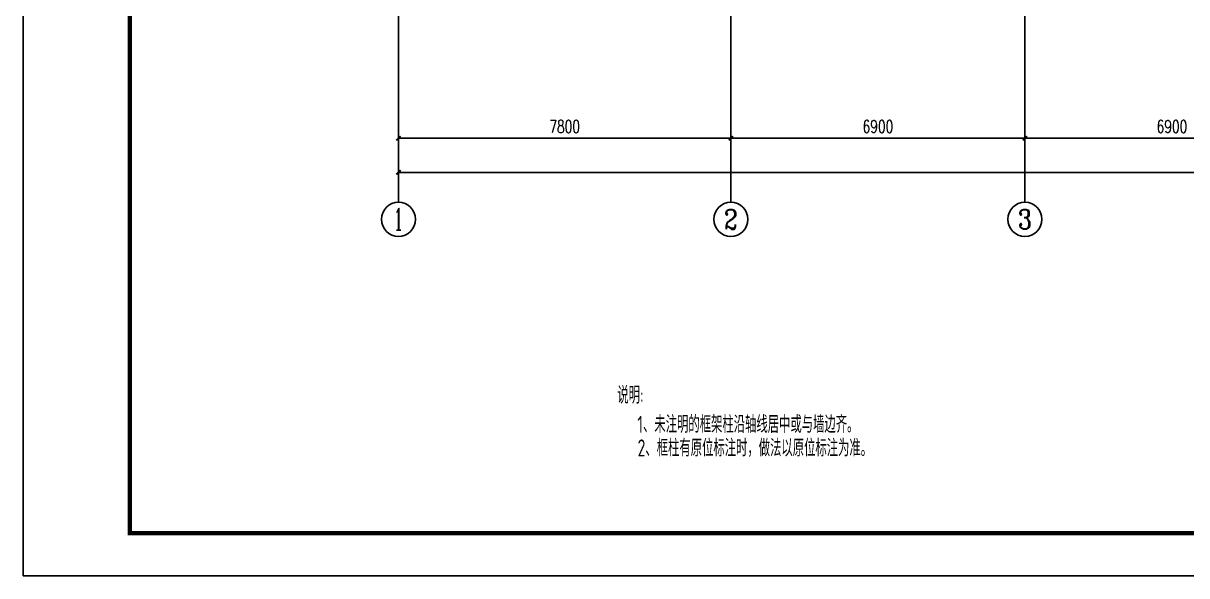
# Model space of a CAD drawing. Extents: x -404739 to -342866, y 27484 to 252481.
# Drawn here: x -403150 to -375849, y 118571 to 131520 of the extents above; entities that cross this region are included whole.
import ezdxf
from ezdxf.enums import TextEntityAlignment as Align

# ---------------------------------------------------------------- set-up
doc = ezdxf.new("R2010")
doc.units = 0
doc.header["$LTSCALE"] = 1000
doc.header["$MEASUREMENT"] = 0
doc.linetypes.add('DOTE', pattern=[2.42, 2, -0.2, 0.02, -0.2])
for name, color, linetype in [('AXIS', 3, 'Continuous'), ('AXIS_TEXT', 7, 'Continuous'), ('DOTE', 1, 'DOTE'), ('PUB_TITLE', 4, 'Continuous'), ('TEXT', 7, 'Continuous')]:
    doc.layers.add(name, color=color, linetype=linetype)
doc.styles.add('_TCH_AXIS', font='COMPLEX', dxfattribs={"bigfont": 'GBCBIG'})
doc.styles.add('_TCH_DIM_T3', font='SIMPLEX', dxfattribs={"width": 0.705882, "bigfont": 'GBCBIG'})
doc.styles.add('COMPLEX', font='COMPLEX')
doc.styles.add('TSSD_REIN', font='tssdeng.shx', dxfattribs={"width": 0.7, "bigfont": 'tssdchn.shx'})
doc.dimstyles.new('_TCH_ARCH&&100', dxfattribs={"dimtxt": 297.5, "dimasz": 100, "dimexe": 250, "dimexo": 300, "dimgap": 126.25, "dimtad": 1, "dimdec": 0, "dimzin": 0, "dimdsep": 46, "dimtxsty": '_TCH_DIM_T3', "dimblk": 'ARCHTICK', "dimcen": 0.09, "dimclrt": 7, "dimazin": 2, "dimtfac": 1, "dimtdec": 0, "dimtix": 1, "dimtmove": 2, "dimatfit": 3, "dimfxl": 1, "dimtolj": 1, "dimtzin": 0, "dimarcsym": 0})

# ---------------------------------------------------------------- blocks, each defined once
blk = doc.blocks.new('_ArchTick')
at = {"color": 0, "linetype": 'ByBlock', "const_width": 0.4}
blk.add_lwpolyline([(-0.5, -0.5), (0.5, 0.5)], dxfattribs=at)
blk = doc.blocks.new('*D135')
at = {"layer": 'AXIS', "color": 0, "lineweight": -2, "transparency": 16777216}
for p, q in [((-394346, 131025), (-394346, 128575)), ((-386546, 131025), (-386546, 128575)), ((-394346, 128825), (-386546, 128825))]:
    blk.add_line(p, q, dxfattribs=at)
at = {"layer": 'Defpoints', "color": 0, "transparency": 16777216}
for p in [(-394346, 131325), (-386546, 131325), (-386546, 128825)]:
    blk.add_point(p, dxfattribs=at)
at = {"layer": 'AXIS', "color": 0, "lineweight": -2, "transparency": 16777216, "xscale": 100, "yscale": 100, "zscale": 100, "rotation": 180}
blk.add_blockref('_ArchTick', (-394346, 128825), dxfattribs=at)
at = {"layer": 'AXIS', "color": 0, "lineweight": -2, "transparency": 16777216, "xscale": 100, "yscale": 100, "zscale": 100}
blk.add_blockref('_ArchTick', (-386546, 128825), dxfattribs=at)
at = {"layer": 'AXIS', "color": 7, "transparency": 16777216, "insert": (-390446, 129100), "char_height": 297.5, "attachment_point": 5, "style": '_TCH_DIM_T3'}
blk.add_mtext('\\A1;7800', dxfattribs=at)
blk = doc.blocks.new('*D136')
at = {"layer": 'AXIS', "color": 0, "lineweight": -2, "transparency": 16777216}
for p, q in [((-386546, 131025), (-386546, 128575)), ((-379646, 131025), (-379646, 128575)), ((-386546, 128825), (-379646, 128825))]:
    blk.add_line(p, q, dxfattribs=at)
at = {"layer": 'Defpoints', "color": 0, "transparency": 16777216}
for p in [(-386546, 131325), (-379646, 131325), (-379646, 128825)]:
    blk.add_point(p, dxfattribs=at)
at = {"layer": 'AXIS', "color": 0, "lineweight": -2, "transparency": 16777216, "xscale": 100, "yscale": 100, "zscale": 100, "rotation": 180}
blk.add_blockref('_ArchTick', (-386546, 128825), dxfattribs=at)
at = {"layer": 'AXIS', "color": 0, "lineweight": -2, "transparency": 16777216, "xscale": 100, "yscale": 100, "zscale": 100}
blk.add_blockref('_ArchTick', (-379646, 128825), dxfattribs=at)
at = {"layer": 'AXIS', "color": 7, "transparency": 16777216, "insert": (-383096, 129100), "char_height": 297.5, "attachment_point": 5, "style": '_TCH_DIM_T3'}
blk.add_mtext('\\A1;6900', dxfattribs=at)
blk = doc.blocks.new('*D137')
at = {"layer": 'AXIS', "color": 0, "lineweight": -2, "transparency": 16777216}
for p, q in [((-379646, 131025), (-379646, 128575)), ((-372746, 131025), (-372746, 128575)), ((-379646, 128825), (-372746, 128825))]:
    blk.add_line(p, q, dxfattribs=at)
at = {"layer": 'Defpoints', "color": 0, "transparency": 16777216}
for p in [(-379646, 131325), (-372746, 131325), (-372746, 128825)]:
    blk.add_point(p, dxfattribs=at)
at = {"layer": 'AXIS', "color": 0, "lineweight": -2, "transparency": 16777216, "xscale": 100, "yscale": 100, "zscale": 100, "rotation": 180}
blk.add_blockref('_ArchTick', (-379646, 128825), dxfattribs=at)
at = {"layer": 'AXIS', "color": 0, "lineweight": -2, "transparency": 16777216, "xscale": 100, "yscale": 100, "zscale": 100}
blk.add_blockref('_ArchTick', (-372746, 128825), dxfattribs=at)
at = {"layer": 'AXIS', "color": 7, "transparency": 16777216, "insert": (-376196, 129100), "char_height": 297.5, "attachment_point": 5, "style": '_TCH_DIM_T3'}
blk.add_mtext('\\A1;6900', dxfattribs=at)
blk = doc.blocks.new('*D141')
at = {"layer": 'AXIS', "color": 0, "lineweight": -2, "transparency": 16777216}
for p, q in [((-394346, 131025), (-394346, 127775)), ((-351146, 131025), (-351146, 127775)), ((-394346, 128025), (-351146, 128025))]:
    blk.add_line(p, q, dxfattribs=at)
at = {"layer": 'Defpoints', "color": 0, "transparency": 16777216}
for p in [(-394346, 131325), (-351146, 131325), (-351146, 128025)]:
    blk.add_point(p, dxfattribs=at)
at = {"layer": 'AXIS', "color": 0, "lineweight": -2, "transparency": 16777216, "xscale": 100, "yscale": 100, "zscale": 100, "rotation": 180}
blk.add_blockref('_ArchTick', (-394346, 128025), dxfattribs=at)
at = {"layer": 'AXIS', "color": 0, "lineweight": -2, "transparency": 16777216, "xscale": 100, "yscale": 100, "zscale": 100}
blk.add_blockref('_ArchTick', (-351146, 128025), dxfattribs=at)
at = {"layer": 'AXIS', "color": 7, "transparency": 16777216, "insert": (-372746, 128300), "char_height": 297.5, "attachment_point": 5, "style": '_TCH_DIM_T3'}
blk.add_mtext('\\A1;43200', dxfattribs=at)
blk = doc.blocks.new('_AXISO')
blk.add_circle((0, 0), 0.5)
at = {"layer": 'AXIS_TEXT', "style": 'COMPLEX', "width": 1.041667}
blk.add_attdef('A', text='', height=0.56, dxfattribs=at).set_placement((-0.25, -0.28), (0.25, -0.28), align=Align.FIT)

msp = doc.modelspace()

# ---------------------------------------------------------------- linework, layer by layer
at = {"layer": 'AXIS'}
for p, q in [((-394345.7, 131325), (-394345.7, 127325)), ((-386545.7, 131325), (-386545.7, 127325)), ((-379645.7, 131325), (-379645.7, 127325))]:
    msp.add_line(p, q, dxfattribs=at)
at = {"layer": 'DOTE', "linetype": 'DOTE'}
for p, q in [((-394345.7, 131325), (-394345.7, 146925)), ((-386545.7, 131325), (-386545.7, 146925)), ((-379645.7, 131325), (-379645.7, 146925))]:
    msp.add_line(p, q, dxfattribs=at)
at = {"layer": 'PUB_TITLE'}
msp.add_lwpolyline([(-403150.2, 118570.9), (-343750.2, 118570.9), (-343750.2, 160570.9), (-403150.2, 160570.9)], close=True, dxfattribs=at)
at = {"layer": 'PUB_TITLE', "const_width": 100}
msp.add_lwpolyline([(-400650.2, 119570.9), (-344750.2, 119570.9), (-344750.2, 159570.9), (-400650.2, 159570.9)], close=True, dxfattribs=at)

# ---------------------------------------------------------------- block references
at = {"layer": 'AXIS'}
ref = msp.add_blockref('_AXISO', (-394345.7, 126925), dxfattribs=dict(at, xscale=800, yscale=800, zscale=800))
ref.add_attrib('A', '1', dxfattribs={"layer": 'AXIS_TEXT', "height": 514.7, "style": '_TCH_AXIS'}).set_placement((-394456, 126667.7), (-394235.4, 126667.7), align=Align.FIT)
ref = msp.add_blockref('_AXISO', (-386545.7, 126925), dxfattribs=dict(at, xscale=800, yscale=800, zscale=800))
ref.add_attrib('A', '2', dxfattribs={"layer": 'AXIS_TEXT', "height": 465.9, "style": '_TCH_AXIS'}).set_placement((-386701, 126692), (-386390.4, 126692), align=Align.FIT)
ref = msp.add_blockref('_AXISO', (-379645.7, 126925), dxfattribs=dict(at, xscale=800, yscale=800, zscale=800))
ref.add_attrib('A', '3', dxfattribs={"layer": 'AXIS_TEXT', "height": 465.9, "style": '_TCH_AXIS'}).set_placement((-379801, 126692), (-379490.4, 126692), align=Align.FIT)

# ---------------------------------------------------------------- texts
at = {"layer": 'TEXT', "style": 'TSSD_REIN', "width": 0.7}
for s, p in [('说明:', (-389210.5, 122603.8)), ('1、未注明的框架柱沿轴线居中或与墙边齐。', (-388740.8, 121918.7)), ('2、框柱有原位标注时，做法以原位标注为准。', (-388734.7, 121365.7))]:
    msp.add_text(s, height=400, dxfattribs=at).set_placement(p)

# ---------------------------------------------------------------- dimensions: what is measured, and where the dimension line sits
at = {"layer": 'AXIS'}
for p1, p2, distance, picture, middle in [((-394345.7, 131325), (-386545.7, 131325), -2500, '*D135', (-390445.7, 129100)), ((-394345.7, 131325), (-351145.7, 131325), -3300, '*D141', (-372745.7, 128300)), ((-386545.7, 131325), (-379645.7, 131325), -2500, '*D136', (-383095.7, 129100)), ((-379645.7, 131325), (-372745.7, 131325), -2500, '*D137', (-376195.7, 129100))]:
    dim = msp.add_aligned_dim(p1=p1, p2=p2, distance=distance, dimstyle='_TCH_ARCH&&100', dxfattribs=at)
    dim.commit()
    dim.dimension.update_dxf_attribs({"geometry": picture, "text_midpoint": middle})

doc.saveas('drawing.dxf')
